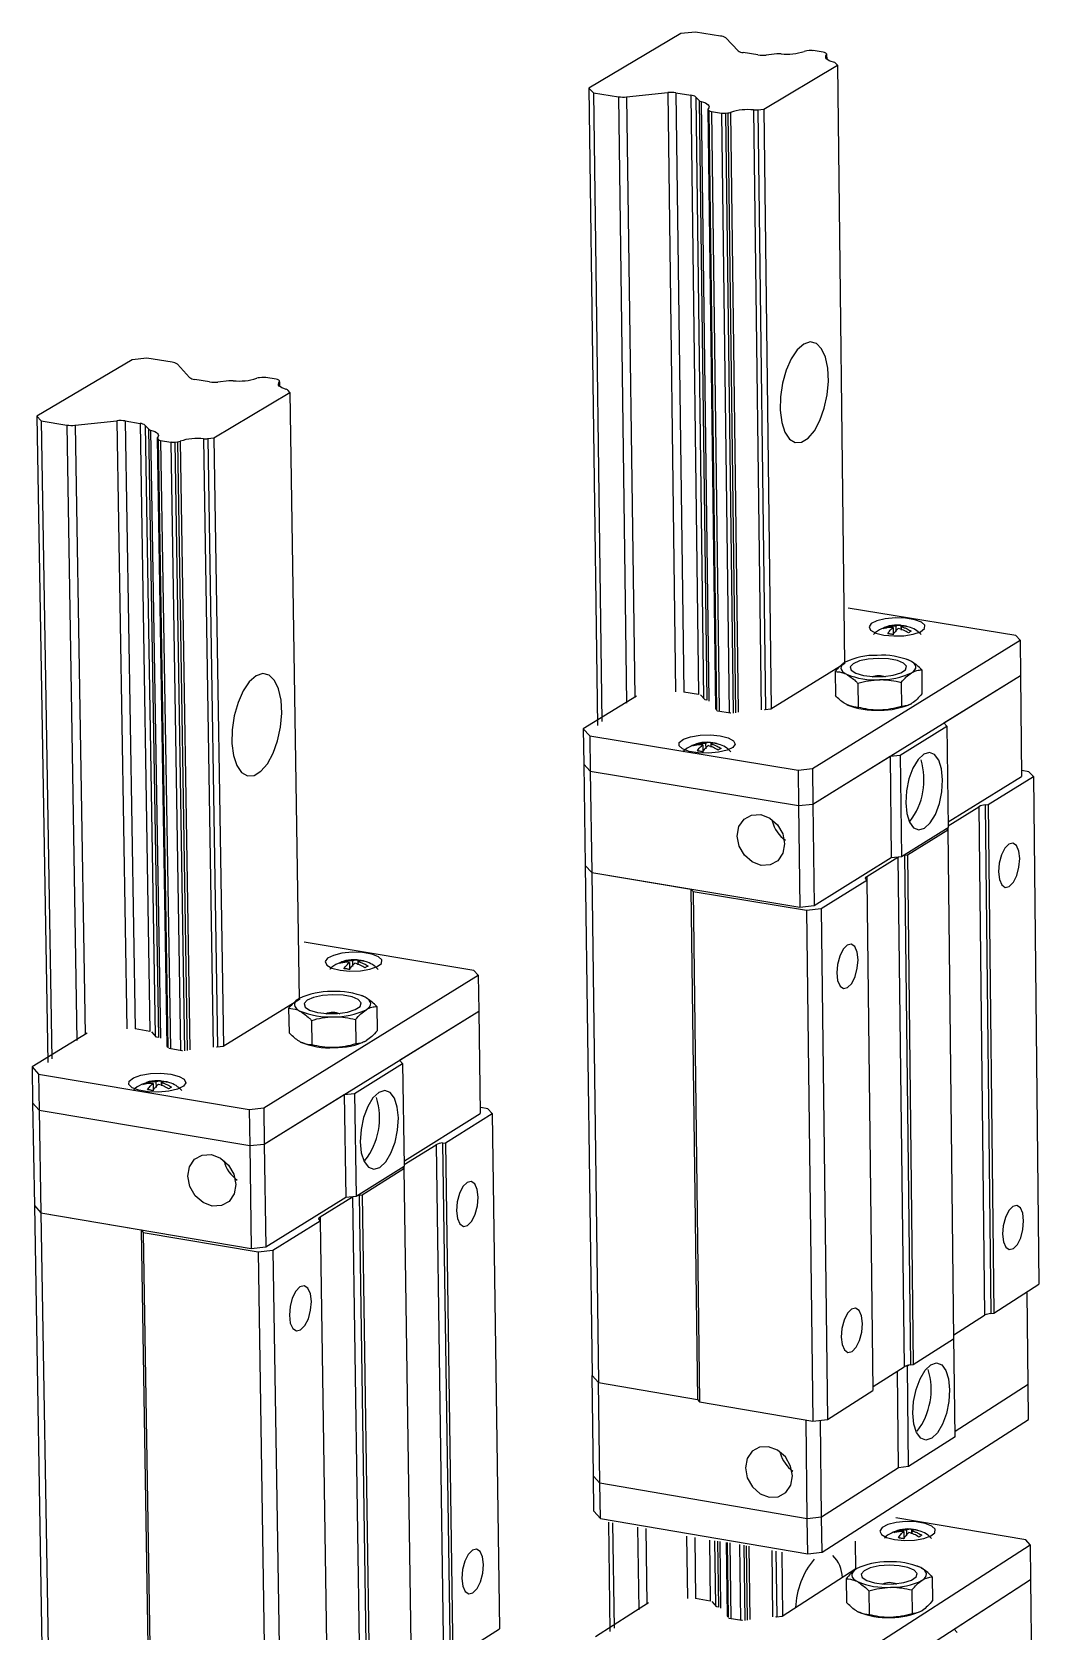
# Model space of a CAD drawing. Header units: millimetres. Extents: x 0 to 279, y 0 to 216.
# Drawn here: x 118.44 to 134.13, y 101.47 to 126.4 of the extents above; entities that cross this region are included whole.
import ezdxf

# ---------------------------------------------------------------- set-up
doc = ezdxf.new("R2010")
doc.units = ezdxf.units.MM

msp = doc.modelspace()

# ---------------------------------------------------------------- linework, layer by layer
at = {"color": 7, "linetype": 'Continuous', "lineweight": 25}
for p, q in [((128.551, 126.374), (127.118, 125.523)), ((128.777, 126.398), (128.551, 126.374)), ((129.168, 126.336), (128.777, 126.398)), ((129.44, 126.107), (129.249, 126.306)), ((129.75, 126.041), (129.52, 126.077)), ((130.044, 126.056), (129.877, 126.038)), ((130.547, 126.109), (130.511, 126.105)), ((130.767, 126.083), (130.611, 126.108)), ((130.818, 126.056), (130.807, 126.068)), ((130.824, 125.97), (130.823, 126.047)), ((130.986, 125.883), (130.959, 125.911)), ((129.839, 125.196), (130.986, 125.883)), ((130.986, 125.883), (131.098, 116.555)), ((127.118, 125.523), (127.186, 125.452)), ((127.118, 125.523), (127.253, 115.594)), ((127.186, 125.452), (127.578, 125.39)), ((127.186, 125.452), (127.318, 115.653)), ((127.705, 125.387), (128.344, 125.454)), ((128.472, 125.452), (128.702, 125.415)), ((128.783, 125.385), (128.833, 125.332)), ((128.833, 125.332), (128.953, 115.986)), ((128.865, 125.314), (128.985, 115.972)), ((128.969, 125.194), (129.089, 115.849)), ((128.973, 125.186), (128.984, 125.175)), ((129.024, 125.159), (129.18, 125.134)), ((129.682, 125.184), (129.799, 115.838)), ((129.748, 125.187), (129.839, 125.196)), ((129.748, 125.187), (129.866, 115.838)), ((129.839, 125.196), (129.955, 115.85)), ((129.244, 125.133), (129.281, 125.137)), ((129.281, 125.137), (129.4, 115.79)), ((120.002, 121.291), (118.522, 120.411)), ((120.232, 121.316), (120.002, 121.291)), ((120.628, 121.251), (120.232, 121.316)), ((120.897, 121.015), (120.709, 121.22)), ((121.211, 120.946), (120.979, 120.984)), ((121.51, 120.961), (121.34, 120.943)), ((122.023, 121.016), (121.986, 121.012)), ((122.245, 120.989), (122.088, 121.015)), ((122.297, 120.962), (122.286, 120.974)), ((122.303, 120.873), (122.301, 120.953)), ((121.277, 120.073), (122.462, 120.782)), ((122.462, 120.782), (122.436, 120.811)), ((122.462, 120.782), (122.607, 111.32)), ((118.522, 120.411), (118.588, 120.338)), ((118.522, 120.411), (118.691, 110.339)), ((118.588, 120.338), (118.985, 120.273)), ((118.588, 120.338), (118.755, 110.397)), ((119.115, 120.27), (119.766, 120.34)), ((119.895, 120.338), (120.128, 120.3)), ((120.209, 120.268), (120.259, 120.214)), ((120.259, 120.214), (120.412, 110.732)), ((120.291, 120.195), (120.444, 110.718)), ((120.393, 120.071), (120.546, 110.59)), ((120.397, 120.063), (120.408, 120.051)), ((120.448, 120.035), (120.606, 120.009)), ((120.671, 120.008), (120.709, 120.012)), ((120.709, 120.012), (120.86, 110.53)), ((121.117, 120.061), (121.267, 110.579)), ((121.185, 120.063), (121.277, 120.073)), ((121.185, 120.063), (121.335, 110.579)), ((121.277, 120.073), (121.426, 110.592)), ((133.763, 116.995), (131.153, 117.421)), ((131.741, 117.126), (131.741, 117.106)), ((131.853, 117.117), (131.855, 117.005)), ((131.897, 117.144), (131.898, 117.056)), ((131.967, 117.153), (131.92, 117.157)), ((131.979, 117.131), (131.98, 117.086)), ((131.983, 117.079), (131.982, 117.152)), ((133.831, 116.923), (133.763, 116.995)), ((130.597, 114.922), (133.831, 116.923)), ((133.831, 116.923), (133.837, 116.372)), ((131.103, 116.558), (129.95, 115.847)), ((130.951, 116.432), (130.955, 116.057)), ((131.099, 116.563), (131.103, 116.558)), ((132.077, 116.621), (132.073, 116.623)), ((132.121, 116.601), (132.08, 116.619)), ((132.3, 116.461), (132.304, 116.086)), ((130.604, 114.368), (133.837, 116.372)), ((131.306, 116.25), (131.311, 115.874)), ((131.981, 116.264), (131.986, 115.888)), ((132.643, 115.632), (133.837, 116.372)), ((133.837, 116.372), (133.854, 114.799)), ((127.859, 116.05), (127.03, 115.541)), ((128.822, 116.076), (128.593, 116.113)), ((128.926, 115.991), (128.853, 116.069)), ((128.953, 115.986), (128.926, 115.991)), ((129.122, 115.816), (129.12, 115.819)), ((129.321, 115.784), (129.122, 115.816)), ((129.328, 115.784), (129.321, 115.784)), ((129.86, 115.837), (129.852, 115.838)), ((129.95, 115.847), (129.86, 115.837)), ((131.178, 115.897), (131.183, 115.895)), ((127.03, 115.541), (127.131, 115.431)), ((127.03, 115.541), (127.037, 114.988)), ((131.966, 115.131), (132.691, 115.581)), ((132.691, 115.581), (132.643, 115.632)), ((132.691, 115.581), (132.709, 114.004)), ((127.131, 115.431), (130.374, 114.897)), ((127.131, 115.431), (127.138, 114.878)), ((128.778, 115.3), (128.778, 115.28)), ((128.89, 115.291), (128.892, 115.178)), ((128.935, 115.319), (128.936, 115.23)), ((129.005, 115.328), (128.959, 115.332)), ((129.017, 115.305), (129.018, 115.259)), ((129.021, 115.253), (129.02, 115.327)), ((127.037, 114.988), (127.138, 114.878)), ((127.037, 114.988), (127.059, 113.409)), ((130.604, 114.368), (131.808, 115.114)), ((131.808, 115.114), (131.966, 115.131)), ((131.808, 115.114), (131.826, 113.536)), ((131.966, 115.131), (131.985, 113.553)), ((127.138, 114.878), (130.381, 114.343)), ((127.138, 114.878), (127.16, 113.299)), ((130.374, 114.897), (130.597, 114.922)), ((130.374, 114.897), (130.381, 114.343)), ((130.597, 114.922), (130.604, 114.368)), ((132.714, 114.089), (133.854, 114.799)), ((133.334, 114.359), (134.039, 114.799)), ((133.97, 114.872), (133.859, 114.89)), ((134.039, 114.799), (133.97, 114.872)), ((134.039, 114.799), (134.126, 106.884)), ((130.381, 114.343), (130.604, 114.368)), ((130.381, 114.343), (130.401, 112.761)), ((130.604, 114.368), (130.624, 112.786)), ((132.71, 114.028), (133.189, 114.327)), ((133.189, 114.327), (133.278, 106.401)), ((133.289, 114.354), (133.334, 114.359)), ((133.289, 114.354), (133.378, 106.43)), ((133.334, 114.359), (133.423, 106.435)), ((131.985, 113.553), (132.709, 114.004)), ((132.076, 113.575), (132.706, 113.968)), ((132.706, 113.968), (132.692, 113.982)), ((132.706, 113.968), (132.797, 106.034)), ((130.624, 112.786), (131.826, 113.536)), ((131.443, 113.239), (131.93, 113.542)), ((131.826, 113.536), (131.985, 113.553)), ((131.93, 113.542), (132.024, 105.6)), ((132.031, 113.57), (132.076, 113.575)), ((132.031, 113.57), (132.124, 105.628)), ((132.076, 113.575), (132.169, 105.633)), ((127.059, 113.409), (127.16, 113.299)), ((127.059, 113.409), (127.167, 105.465)), ((127.16, 113.299), (128.704, 113.043)), ((127.16, 113.299), (127.268, 105.352)), ((127.16, 113.299), (130.401, 112.761)), ((131.445, 113.181), (131.431, 113.196)), ((128.704, 113.043), (128.738, 113.006)), ((128.704, 113.043), (128.807, 105.09)), ((128.738, 113.006), (130.506, 112.713)), ((128.738, 113.006), (128.841, 105.052)), ((130.733, 112.738), (131.445, 113.181)), ((131.445, 113.181), (131.54, 105.231)), ((130.401, 112.761), (130.624, 112.786)), ((130.506, 112.713), (130.733, 112.738)), ((130.506, 112.713), (130.604, 104.752)), ((130.733, 112.738), (130.83, 104.778)), ((125.327, 111.774), (122.681, 112.215)), ((122.053, 109.632), (125.394, 111.7)), ((123.277, 111.911), (123.277, 111.89)), ((123.39, 111.901), (123.391, 111.787)), ((123.435, 111.929), (123.436, 111.839)), ((123.507, 111.939), (123.46, 111.943)), ((123.518, 111.915), (123.519, 111.869)), ((123.524, 111.863), (123.523, 111.938)), ((125.394, 111.7), (125.327, 111.774)), ((125.394, 111.7), (125.402, 111.141)), ((122.612, 111.323), (121.421, 110.589)), ((122.608, 111.328), (122.612, 111.323)), ((123.588, 111.379), (123.583, 111.382)), ((123.633, 111.359), (123.592, 111.378)), ((123.812, 111.214), (123.818, 110.834)), ((122.062, 109.07), (125.402, 111.141)), ((122.441, 111.185), (122.447, 110.805)), ((122.797, 110.996), (122.803, 110.616)), ((123.483, 111.011), (123.489, 110.63)), ((124.168, 110.376), (125.402, 111.141)), ((125.402, 111.141), (125.425, 109.546)), ((119.302, 110.799), (118.445, 110.273)), ((120.281, 110.825), (120.049, 110.864)), ((120.384, 110.737), (120.313, 110.818)), ((120.411, 110.732), (120.384, 110.737)), ((120.579, 110.557), (120.577, 110.559)), ((120.78, 110.523), (120.579, 110.557)), ((120.787, 110.524), (120.78, 110.523)), ((121.329, 110.579), (121.32, 110.58)), ((121.421, 110.589), (121.329, 110.579)), ((122.671, 110.64), (122.677, 110.637)), ((118.445, 110.273), (118.545, 110.159)), ((118.445, 110.273), (118.454, 109.712)), ((123.467, 109.859), (124.216, 110.324)), ((124.216, 110.324), (124.168, 110.376)), ((124.216, 110.324), (124.239, 108.725)), ((118.545, 110.159), (121.826, 109.607)), ((118.545, 110.159), (118.554, 109.598)), ((120.216, 110.025), (120.216, 110.004)), ((120.329, 110.014), (120.331, 109.9)), ((120.375, 110.043), (120.376, 109.953)), ((120.448, 110.053), (120.4, 110.057)), ((120.458, 110.029), (120.459, 109.982)), ((120.465, 109.977), (120.463, 110.052)), ((118.454, 109.712), (118.554, 109.598)), ((118.454, 109.712), (118.481, 108.11)), ((122.062, 109.07), (123.305, 109.841)), ((123.305, 109.841), (123.467, 109.859)), ((123.305, 109.841), (123.33, 108.24)), ((123.467, 109.859), (123.491, 108.258)), ((118.554, 109.598), (121.835, 109.045)), ((118.554, 109.598), (118.581, 107.996)), ((121.826, 109.607), (122.053, 109.632)), ((121.826, 109.607), (121.835, 109.045)), ((122.053, 109.632), (122.062, 109.07)), ((124.246, 108.811), (125.425, 109.546)), ((124.884, 109.091), (125.612, 109.545)), ((125.544, 109.621), (125.432, 109.64)), ((125.612, 109.545), (125.544, 109.621)), ((125.612, 109.545), (125.726, 101.517)), ((121.835, 109.045), (122.062, 109.07)), ((121.835, 109.045), (121.86, 107.44)), ((122.062, 109.07), (122.087, 107.466)), ((124.241, 108.749), (124.736, 109.058)), ((124.736, 109.058), (124.852, 101.019)), ((124.838, 109.086), (124.884, 109.091)), ((124.838, 109.086), (124.954, 101.048)), ((124.884, 109.091), (125, 101.053)), ((123.491, 108.258), (124.239, 108.725)), ((123.584, 108.281), (124.235, 108.687)), ((124.235, 108.687), (124.221, 108.702)), ((124.235, 108.687), (124.353, 100.64)), ((122.087, 107.466), (123.33, 108.24)), ((122.932, 107.934), (123.435, 108.247)), ((123.33, 108.24), (123.491, 108.258)), ((123.435, 108.247), (123.556, 100.191)), ((123.538, 108.276), (123.584, 108.281)), ((123.538, 108.276), (123.659, 100.22)), ((123.584, 108.281), (123.705, 100.226)), ((118.481, 108.11), (118.581, 107.996)), ((118.481, 108.11), (118.617, 100.052)), ((118.581, 107.996), (120.143, 107.731)), ((118.581, 107.996), (118.717, 99.936)), ((118.581, 107.996), (121.86, 107.44)), ((120.143, 107.731), (120.177, 107.693)), ((120.143, 107.731), (120.274, 99.665)), ((122.196, 107.416), (122.932, 107.874)), ((122.932, 107.874), (122.919, 107.89)), ((122.932, 107.874), (123.055, 99.81)), ((120.177, 107.693), (121.965, 107.39)), ((120.177, 107.693), (120.308, 99.626)), ((121.86, 107.44), (122.087, 107.466)), ((121.965, 107.39), (122.196, 107.416)), ((121.965, 107.39), (122.091, 99.315)), ((122.196, 107.416), (122.321, 99.342)), ((133.423, 106.435), (134.126, 106.884)), ((133.959, 105.322), (133.943, 106.753)), ((132.8, 106.096), (133.278, 106.401)), ((133.378, 106.43), (133.423, 106.435)), ((132.169, 105.633), (132.797, 106.034)), ((132.799, 106.073), (132.8, 106.072)), ((132.8, 106.072), (132.799, 106.071)), ((132.818, 104.507), (132.8, 106.072)), ((127.167, 105.465), (127.268, 105.352)), ((127.188, 103.897), (127.167, 105.465)), ((131.543, 105.293), (132.024, 105.6)), ((131.939, 104.026), (131.921, 105.527)), ((132.078, 105.611), (132.034, 105.606)), ((132.1, 105.625), (132.078, 105.611)), ((132.096, 104.044), (132.078, 105.611)), ((132.124, 105.628), (132.169, 105.633)), ((127.268, 105.352), (128.807, 105.09)), ((127.289, 103.784), (127.268, 105.352)), ((130.83, 104.778), (131.54, 105.231)), ((133.959, 105.322), (132.823, 104.593)), ((133.965, 104.776), (133.959, 105.322)), ((128.807, 105.09), (128.841, 105.052)), ((128.841, 105.052), (130.604, 104.752)), ((130.518, 103.232), (130.499, 104.769)), ((130.604, 104.752), (130.83, 104.778)), ((130.74, 103.257), (130.722, 104.761)), ((130.747, 102.708), (133.965, 104.776)), ((132.818, 104.507), (132.096, 104.044)), ((131.939, 104.026), (130.74, 103.257)), ((132.096, 104.044), (131.939, 104.026)), ((127.289, 103.784), (127.188, 103.897)), ((127.196, 103.349), (127.188, 103.897)), ((130.518, 103.232), (127.289, 103.784)), ((127.296, 103.236), (127.289, 103.784)), ((127.196, 103.349), (127.296, 103.236)), ((127.296, 103.236), (130.525, 102.683)), ((130.74, 103.257), (130.518, 103.232)), ((130.525, 102.683), (130.518, 103.232)), ((130.747, 102.708), (130.74, 103.257)), ((133.919, 102.902), (131.897, 103.247)), ((127.42, 103.176), (127.443, 101.473)), ((127.486, 103.168), (127.509, 101.528)), ((131.907, 103.041), (131.907, 103.021)), ((132.019, 103.03), (132.02, 102.918)), ((132.063, 103.058), (132.064, 102.97)), ((132.133, 103.069), (132.086, 103.073)), ((132.144, 103.044), (132.145, 102.999)), ((132.148, 102.995), (132.147, 103.068)), ((129.122, 102.88), (129.135, 101.855)), ((129.154, 102.876), (129.167, 101.84)), ((129.255, 102.863), (129.27, 101.712)), ((129.565, 102.811), (129.579, 101.651)), ((129.964, 102.737), (129.977, 101.701)), ((130.03, 102.725), (130.043, 101.701)), ((130.771, 100.748), (133.986, 102.827)), ((131.263, 102.884), (131.268, 102.446)), ((133.986, 102.827), (133.919, 102.902)), ((133.986, 102.827), (133.992, 102.282)), ((130.119, 102.708), (130.132, 101.714)), ((130.525, 102.683), (130.747, 102.708)), ((132.24, 102.491), (132.235, 102.493)), ((132.286, 102.47), (132.245, 102.489)), ((131.274, 102.449), (130.127, 101.71)), ((130.778, 100.2), (133.992, 102.282)), ((131.122, 102.297), (131.127, 101.926)), ((131.269, 102.454), (131.274, 102.449)), ((132.464, 102.326), (132.468, 101.955)), ((132.805, 101.513), (133.992, 102.282)), ((133.992, 102.282), (134.01, 100.726)), ((129.005, 101.948), (128.777, 101.987)), ((131.476, 102.107), (131.48, 101.736)), ((132.147, 102.121), (132.152, 101.75)), ((128.047, 101.922), (127.222, 101.393)), ((129.108, 101.86), (129.036, 101.941)), ((129.134, 101.855), (129.108, 101.86)), ((131.351, 101.761), (131.356, 101.759)), ((125, 101.053), (125.726, 101.517)), ((129.303, 101.679), (129.301, 101.681)), ((129.501, 101.645), (129.303, 101.679)), ((129.508, 101.645), (129.501, 101.645)), ((130.037, 101.7), (130.029, 101.701)), ((130.127, 101.71), (130.037, 101.7)), ((132.853, 101.46), (132.805, 101.513))]:
    msp.add_line(p, q, dxfattribs=at)
at = {"color": 8, "linetype": 'Continuous', "lineweight": 25}
for p, q in [((130.819, 126.04), (130.82, 125.975)), ((128.344, 125.454), (128.466, 116.116)), ((128.472, 125.452), (128.593, 116.113)), ((128.702, 125.415), (128.822, 116.076)), ((127.578, 125.39), (127.704, 115.939)), ((127.705, 125.387), (127.83, 116.029)), ((128.783, 125.385), (128.903, 116.015)), ((128.973, 125.186), (129.092, 115.84)), ((128.984, 125.175), (129.103, 115.828)), ((129.024, 125.159), (129.144, 115.813)), ((129.18, 125.134), (129.299, 115.787)), ((129.244, 125.133), (129.363, 115.786)), ((129.324, 125.146), (129.443, 115.799)), ((122.297, 120.945), (122.298, 120.878)), ((118.985, 120.273), (119.144, 110.686)), ((119.115, 120.27), (119.272, 110.778)), ((119.766, 120.34), (119.92, 110.867)), ((119.895, 120.338), (120.049, 110.864)), ((120.128, 120.3), (120.281, 110.825)), ((120.209, 120.268), (120.363, 110.762)), ((120.397, 120.063), (120.549, 110.582)), ((120.408, 120.051), (120.56, 110.569)), ((120.448, 120.035), (120.601, 110.553)), ((120.606, 120.009), (120.758, 110.527)), ((120.671, 120.008), (120.822, 110.525)), ((120.753, 120.022), (120.904, 110.539)), ((132.704, 113.998), (132.705, 113.968)), ((131.443, 113.239), (131.444, 113.182)), ((124.235, 108.719), (124.236, 108.687)), ((122.932, 107.934), (122.933, 107.875)), ((127.875, 103.101), (127.892, 101.811)), ((128.002, 103.079), (128.018, 101.901)), ((128.638, 102.961), (128.651, 101.99)), ((128.765, 102.938), (128.777, 101.987)), ((128.993, 102.899), (129.005, 101.948)), ((129.073, 102.887), (129.086, 101.886)), ((129.259, 102.863), (129.274, 101.704)), ((129.27, 102.862), (129.285, 101.691)), ((129.31, 102.855), (129.325, 101.675)), ((129.464, 102.829), (129.479, 101.648)), ((129.528, 102.818), (129.543, 101.647)), ((129.608, 102.803), (129.622, 101.661))]:
    msp.add_line(p, q, dxfattribs=at)
at = {"color": 7, "linetype": 'Continuous', "lineweight": 25, "flags": 128}
for points in [[(130.926, 125.929), (130.891, 125.939), (130.86, 125.951), (130.836, 125.964), (130.819, 125.979), (130.808, 125.994), (130.804, 126.009), (130.808, 126.025), (130.819, 126.04)], [(128.865, 125.314), (128.901, 125.304), (128.932, 125.292), (128.956, 125.278), (128.974, 125.264), (128.985, 125.249), (128.988, 125.233), (128.984, 125.217), (128.973, 125.202)], [(130.462, 121.534), (130.361, 121.445), (130.268, 121.306), (130.19, 121.129), (130.133, 120.925), (130.101, 120.711), (130.097, 120.503), (130.12, 120.315), (130.169, 120.161), (130.241, 120.054), (130.33, 120.001), (130.429, 120.006), (130.532, 120.068), (130.629, 120.184), (130.715, 120.343), (130.783, 120.535), (130.828, 120.745), (130.847, 120.958), (130.837, 121.158), (130.801, 121.33), (130.74, 121.462), (130.659, 121.543), (130.564, 121.568), (130.462, 121.534)], [(122.403, 120.83), (122.367, 120.841), (122.337, 120.853), (122.313, 120.867), (122.295, 120.882), (122.285, 120.897), (122.282, 120.913), (122.286, 120.929), (122.297, 120.945)], [(120.291, 120.195), (120.328, 120.184), (120.358, 120.172), (120.383, 120.158), (120.4, 120.143), (120.411, 120.127), (120.414, 120.111), (120.409, 120.095), (120.397, 120.079)], [(131.71, 117.001), (131.863, 116.987), (132.023, 116.991), (132.169, 117.015), (132.281, 117.053), (132.343, 117.102), (132.348, 117.154), (132.294, 117.203), (132.19, 117.241), (132.048, 117.264), (131.889, 117.269), (131.733, 117.255), (131.602, 117.223), (131.514, 117.179), (131.48, 117.127), (131.504, 117.076), (131.585, 117.032), (131.71, 117.001)], [(131.11, 116.58), (131.078, 116.557), (131.056, 116.533), (131.043, 116.508), (131.041, 116.484), (131.048, 116.459), (131.065, 116.435), (131.092, 116.412), (131.128, 116.39)], [(131.856, 116.377), (131.975, 116.414), (132.047, 116.461), (132.061, 116.514), (132.017, 116.564), (131.92, 116.604), (131.783, 116.63), (131.624, 116.638), (131.466, 116.627), (131.329, 116.598), (131.232, 116.555), (131.188, 116.504), (131.203, 116.452), (131.275, 116.406), (131.394, 116.372), (131.545, 116.355), (131.706, 116.357), (131.856, 116.377)], [(132.14, 116.411), (132.172, 116.434), (132.194, 116.458), (132.206, 116.483), (132.209, 116.508), (132.201, 116.533), (132.184, 116.557), (132.157, 116.58), (132.121, 116.601)], [(121.933, 116.365), (121.829, 116.273), (121.733, 116.131), (121.653, 115.95), (121.595, 115.743), (121.562, 115.526), (121.558, 115.314), (121.583, 115.123), (121.635, 114.968), (121.709, 114.861), (121.801, 114.808), (121.904, 114.814), (122.01, 114.878), (122.111, 114.996), (122.199, 115.159), (122.269, 115.354), (122.315, 115.568), (122.333, 115.785), (122.323, 115.987), (122.284, 116.162), (122.221, 116.294), (122.137, 116.376), (122.039, 116.4), (121.933, 116.365)], [(129.162, 115.43), (129.288, 115.399), (129.368, 115.354), (129.393, 115.302), (129.358, 115.25), (129.269, 115.205), (129.137, 115.174), (128.98, 115.159), (128.82, 115.164), (128.678, 115.187), (128.573, 115.226), (128.52, 115.275), (128.525, 115.328), (128.588, 115.377), (128.701, 115.416), (128.848, 115.44), (129.009, 115.445), (129.162, 115.43)], [(132.331, 115.143), (132.243, 115.06), (132.163, 114.928), (132.101, 114.761), (132.062, 114.575), (132.05, 114.388), (132.066, 114.219), (132.109, 114.084), (132.174, 113.996), (132.255, 113.964), (132.345, 113.992), (132.433, 114.075), (132.512, 114.207), (132.574, 114.374), (132.613, 114.559), (132.625, 114.746), (132.609, 114.915), (132.566, 115.05), (132.501, 115.138), (132.42, 115.17), (132.331, 115.143)], [(129.792, 114.204), (129.933, 114.15), (130.054, 114.045), (130.135, 113.903), (130.165, 113.747), (130.139, 113.601), (130.061, 113.485), (129.942, 113.42), (129.802, 113.413), (129.66, 113.466), (129.54, 113.572), (129.458, 113.713), (129.428, 113.869), (129.454, 114.016), (129.533, 114.131), (129.651, 114.197), (129.792, 114.204)], [(132.692, 113.982), (132.688, 113.988), (132.686, 113.99)], [(133.657, 113.745), (133.594, 113.68), (133.541, 113.575), (133.507, 113.446), (133.496, 113.312), (133.51, 113.193), (133.547, 113.109), (133.601, 113.07), (133.664, 113.085), (133.727, 113.149), (133.779, 113.254), (133.814, 113.384), (133.825, 113.518), (133.811, 113.636), (133.774, 113.721), (133.72, 113.759), (133.657, 113.745)], [(131.93, 113.542), (131.939, 113.547), (131.941, 113.548)], [(132.007, 113.567), (132.015, 113.568), (132.031, 113.57)], [(131.431, 113.196), (131.427, 113.201), (131.424, 113.207), (131.423, 113.212), (131.424, 113.218), (131.427, 113.223), (131.431, 113.229), (131.436, 113.234), (131.443, 113.239)], [(123.241, 111.78), (123.396, 111.766), (123.559, 111.771), (123.708, 111.795), (123.822, 111.835), (123.887, 111.885), (123.893, 111.939), (123.84, 111.989), (123.735, 112.029), (123.592, 112.053), (123.43, 112.058), (123.271, 112.043), (123.138, 112.01), (123.046, 111.964), (123.01, 111.912), (123.034, 111.859), (123.114, 111.813), (123.241, 111.78)], [(131.138, 112.171), (131.075, 112.106), (131.022, 112), (130.987, 111.87), (130.976, 111.736), (130.99, 111.617), (131.028, 111.532), (131.083, 111.493), (131.146, 111.508), (131.21, 111.573), (131.263, 111.679), (131.297, 111.809), (131.308, 111.943), (131.294, 112.062), (131.257, 112.147), (131.202, 112.185), (131.138, 112.171)], [(122.605, 111.337), (122.572, 111.313), (122.549, 111.289), (122.535, 111.263), (122.532, 111.237), (122.539, 111.212), (122.556, 111.187), (122.582, 111.163), (122.618, 111.141)], [(123.358, 111.127), (123.479, 111.165), (123.554, 111.214), (123.57, 111.268), (123.526, 111.32), (123.429, 111.362), (123.29, 111.389), (123.129, 111.397), (122.968, 111.385), (122.828, 111.355), (122.729, 111.311), (122.683, 111.259), (122.696, 111.205), (122.768, 111.157), (122.888, 111.122), (123.041, 111.104), (123.204, 111.106), (123.358, 111.127)], [(123.647, 111.163), (123.68, 111.186), (123.703, 111.211), (123.717, 111.237), (123.72, 111.262), (123.713, 111.288), (123.696, 111.313), (123.669, 111.336), (123.633, 111.359)], [(120.609, 110.158), (120.736, 110.125), (120.816, 110.079), (120.84, 110.026), (120.803, 109.972), (120.711, 109.926), (120.576, 109.893), (120.416, 109.878), (120.253, 109.883), (120.11, 109.907), (120.004, 109.947), (119.951, 109.998), (119.958, 110.052), (120.024, 110.103), (120.139, 110.144), (120.289, 110.168), (120.453, 110.173), (120.609, 110.158)], [(123.845, 109.875), (123.753, 109.79), (123.672, 109.655), (123.608, 109.485), (123.568, 109.296), (123.556, 109.107), (123.573, 108.935), (123.618, 108.798), (123.686, 108.71), (123.77, 108.679), (123.862, 108.707), (123.953, 108.793), (124.035, 108.928), (124.099, 109.098), (124.138, 109.286), (124.15, 109.476), (124.133, 109.647), (124.088, 109.784), (124.021, 109.872), (123.937, 109.904), (123.845, 109.875)], [(121.239, 108.905), (121.382, 108.851), (121.505, 108.743), (121.588, 108.6), (121.618, 108.441), (121.592, 108.292), (121.514, 108.176), (121.394, 108.11), (121.252, 108.103), (121.109, 108.158), (120.986, 108.265), (120.903, 108.409), (120.873, 108.567), (120.899, 108.716), (120.977, 108.832), (121.097, 108.899), (121.239, 108.905)], [(124.221, 108.702), (124.217, 108.707), (124.216, 108.71)], [(125.22, 108.472), (125.155, 108.406), (125.101, 108.298), (125.066, 108.167), (125.055, 108.03), (125.069, 107.91), (125.108, 107.825), (125.164, 107.787), (125.229, 107.802), (125.294, 107.868), (125.348, 107.975), (125.383, 108.107), (125.394, 108.243), (125.379, 108.363), (125.341, 108.449), (125.285, 108.487), (125.22, 108.472)], [(123.435, 108.247), (123.444, 108.252), (123.446, 108.253)], [(123.514, 108.273), (123.522, 108.274), (123.538, 108.276)], [(133.719, 108.097), (133.657, 108.032), (133.604, 107.927), (133.57, 107.798), (133.559, 107.664), (133.573, 107.546), (133.61, 107.462), (133.664, 107.425), (133.727, 107.44), (133.789, 107.505), (133.842, 107.61), (133.876, 107.739), (133.887, 107.873), (133.873, 107.991), (133.836, 108.075), (133.782, 108.112), (133.719, 108.097)], [(122.919, 107.89), (122.915, 107.895), (122.912, 107.901), (122.911, 107.906), (122.912, 107.912), (122.915, 107.917), (122.919, 107.923), (122.925, 107.928), (122.932, 107.934)], [(122.618, 106.846), (122.553, 106.779), (122.498, 106.671), (122.463, 106.539), (122.452, 106.402), (122.467, 106.281), (122.506, 106.196), (122.562, 106.158), (122.628, 106.173), (122.694, 106.24), (122.748, 106.348), (122.784, 106.48), (122.795, 106.617), (122.78, 106.737), (122.741, 106.823), (122.684, 106.861), (122.618, 106.846)], [(131.207, 106.499), (131.144, 106.434), (131.091, 106.328), (131.056, 106.198), (131.045, 106.063), (131.059, 105.945), (131.096, 105.861), (131.151, 105.824), (131.215, 105.839), (131.278, 105.904), (131.331, 106.01), (131.365, 106.14), (131.376, 106.274), (131.362, 106.393), (131.325, 106.477), (131.27, 106.514), (131.207, 106.499)], [(132.455, 104.487), (132.366, 104.458), (132.285, 104.488), (132.22, 104.574), (132.178, 104.707), (132.162, 104.875), (132.174, 105.06), (132.212, 105.246), (132.274, 105.413), (132.353, 105.545), (132.442, 105.63), (132.53, 105.659), (132.611, 105.628), (132.676, 105.542), (132.718, 105.409), (132.734, 105.242), (132.722, 105.056), (132.684, 104.871), (132.622, 104.704), (132.543, 104.571), (132.455, 104.487)], [(129.925, 103.568), (130.065, 103.574), (130.183, 103.639), (130.261, 103.752), (130.288, 103.898), (130.258, 104.053), (130.177, 104.194), (130.056, 104.299), (129.915, 104.353), (129.775, 104.347), (129.657, 104.282), (129.579, 104.169), (129.553, 104.023), (129.583, 103.868), (129.664, 103.727), (129.784, 103.622), (129.925, 103.568)], [(131.877, 102.909), (132.029, 102.894), (132.188, 102.899), (132.333, 102.923), (132.444, 102.963), (132.506, 103.014), (132.511, 103.068), (132.458, 103.118), (132.354, 103.158), (132.213, 103.182), (132.054, 103.187), (131.9, 103.172), (131.77, 103.14), (131.682, 103.094), (131.648, 103.04), (131.672, 102.987), (131.752, 102.941), (131.877, 102.909)], [(125.302, 102.743), (125.237, 102.676), (125.183, 102.569), (125.148, 102.438), (125.137, 102.302), (125.152, 102.182), (125.19, 102.098), (125.246, 102.06), (125.311, 102.076), (125.376, 102.143), (125.43, 102.25), (125.465, 102.382), (125.476, 102.518), (125.461, 102.637), (125.423, 102.722), (125.367, 102.759), (125.302, 102.743)], [(132.022, 102.237), (132.141, 102.275), (132.212, 102.324), (132.227, 102.379), (132.182, 102.431), (132.086, 102.473), (131.949, 102.5), (131.792, 102.508), (131.635, 102.497), (131.499, 102.466), (131.402, 102.422), (131.358, 102.369), (131.373, 102.315), (131.445, 102.267), (131.563, 102.232), (131.713, 102.214), (131.873, 102.215), (132.022, 102.237)], [(131.28, 102.448), (131.249, 102.424), (131.227, 102.399), (131.214, 102.374), (131.211, 102.348), (131.219, 102.322), (131.236, 102.297), (131.263, 102.273), (131.298, 102.251)], [(132.305, 102.272), (132.336, 102.296), (132.359, 102.321), (132.371, 102.347), (132.373, 102.373), (132.366, 102.398), (132.349, 102.423), (132.322, 102.447), (132.286, 102.47)]]:
    msp.add_lwpolyline(points, dxfattribs=at)
at = {"color": 7, "linetype": 'Continuous', "lineweight": 25}
for centre, radius, start, end in [((129.156, 126.182), 0.154, 53.2113, 85.6412), ((129.532, 126.231), 0.155, 233.2038, 265.6328), ((129.824, 126.537), 0.501, 261.5094, 276.0958), ((130.086, 125.808), 0.252, 84.3634, 99.6581), ((130.202, 126.912), 0.858, 263.9033, 288.1661), ((130.524, 125.946), 0.159, 94.9803, 110.0295), ((130.574, 125.859), 0.251, 81.5126, 96.0935), ((130.761, 126.005), 0.0776, 53.281, 85.6153), ((130.812, 126.048), 0.0103, 310.9473, 54.195), ((130.924, 125.886), 0.0434, 35.5765, 86.1112), ((128.398, 124.956), 0.501, 81.4906, 96.1078), ((128.69, 125.261), 0.154, 53.0909, 85.6233), ((127.652, 125.885), 0.501, 261.4874, 276.1101), ((128.868, 125.357), 0.0433, 215.2576, 266.3524), ((128.979, 125.194), 0.0102, 129.3005, 228.2493), ((129.03, 125.236), 0.0773, 233.0826, 265.6146), ((129.592, 124.328), 0.861, 83.9971, 108.1061), ((129.706, 125.435), 0.252, 264.4397, 279.655), ((129.217, 125.382), 0.251, 261.4822, 276.1129), ((129.269, 125.301), 0.164, 274.32, 289.8044), ((120.616, 121.101), 0.151, 52.18, 85.6184), ((120.99, 121.135), 0.151, 232.1721, 265.6096), ((121.286, 121.441), 0.5, 261.3488, 276.1986), ((121.553, 120.713), 0.252, 84.2744, 99.7952), ((121.671, 121.825), 0.866, 263.8563, 288.3641), ((122, 120.85), 0.162, 95.0778, 110.1747), ((122.05, 120.767), 0.25, 81.3521, 96.1962), ((122.24, 120.914), 0.076, 52.2531, 85.5911), ((122.29, 120.953), 0.0108, 309.9776, 51.9395), ((122.4, 120.788), 0.0425, 33.9907, 86.0894), ((119.06, 120.768), 0.5, 261.326, 276.2134), ((119.82, 119.843), 0.5, 81.3293, 96.2111), ((120.116, 120.149), 0.151, 52.0535, 85.5999), ((120.294, 120.238), 0.0425, 213.6576, 266.3373), ((120.404, 120.071), 0.0107, 128.5003, 225.9402), ((120.454, 120.111), 0.0757, 232.0448, 265.5908), ((120.644, 120.257), 0.25, 261.3206, 276.2164), ((120.696, 120.179), 0.168, 274.4117, 289.953), ((121.026, 119.197), 0.869, 83.9509, 108.3041), ((121.142, 120.312), 0.252, 264.3518, 279.7922), ((131.577, 115.599), 1.086, 88.467, 115.4875), ((131.678, 115.505), 1.182, 67.9622, 93.4572), ((131.572, 117.485), 1.181, 247.9302, 273.4665), ((131.629, 116.111), 0.257, 64.8411, 114.8343), ((131.672, 117.391), 1.085, 268.4574, 295.5246), ((131.678, 116.915), 1.084, 268.456, 295.5597), ((131.578, 117.009), 1.18, 247.8981, 273.4697), ((131.26, 114.747), 1.075, 322.7242, 16.8684), ((133.305, 114.102), 0.253, 93.5788, 117.3125), ((130.452, 114.215), 0.494, 193.1802, 236.3194), ((123.084, 110.339), 1.107, 88.5407, 115.6563), ((123.185, 110.28), 1.168, 67.4428, 93.5711), ((123.067, 112.219), 1.167, 247.4093, 273.5809), ((123.131, 110.866), 0.255, 63.9723, 115.7227), ((123.168, 112.159), 1.106, 268.5313, 295.6938), ((123.074, 111.736), 1.166, 247.3767, 273.5842), ((123.175, 111.677), 1.104, 268.53, 295.7291), ((122.78, 109.474), 1.076, 322.1648, 17.3169), ((124.855, 108.828), 0.259, 93.7092, 117.4438), ((121.926, 108.927), 0.506, 193.8103, 235.7753), ((133.394, 106.183), 0.247, 93.6861, 117.9188), ((132.14, 105.381), 0.248, 93.706, 117.9388), ((131.385, 105.24), 1.062, 322.6585, 17.2856), ((130.576, 104.38), 0.495, 194.8302, 235.3545), ((131.629, 101.789), 1.294, 141.0096, 177.4866), ((130.546, 102.295), 0.519, 2.0963, 44.6748), ((131.745, 101.516), 1.042, 88.4281, 116.5296), ((131.844, 101.428), 1.132, 67.0091, 93.5524), ((131.741, 103.292), 1.131, 246.9761, 273.5619), ((131.796, 101.994), 0.242, 62.7045, 116.8826), ((131.84, 103.203), 1.041, 268.4184, 296.5678), ((131.746, 102.821), 1.129, 246.9446, 273.565), ((131.845, 102.733), 1.039, 268.4173, 296.6022)]:
    msp.add_arc(centre, radius, start, end, dxfattribs=at)
for points, knots in [([(131.735, 117.123), (131.715, 117.115), (131.65, 117.089), (131.585, 117.051), (131.553, 117.012), (131.551, 117.01)], [0, 0, 0, 0, 0.299528, 0.963296, 1, 1, 1, 1]), ([(131.697, 117.099), (131.704, 117.104), (131.719, 117.116), (131.733, 117.123), (131.741, 117.126)], [0, 0, 0, 0, 0.497807, 1, 1, 1, 1]), ([(131.853, 117.117), (131.837, 117.118), (131.805, 117.119), (131.763, 117.115), (131.727, 117.108), (131.707, 117.102), (131.697, 117.099)], [0, 0, 0, 0, 0.296243, 0.595532, 0.79729, 1, 1, 1, 1]), ([(131.92, 117.157), (131.863, 117.154), (131.799, 117.15), (131.741, 117.125), (131.735, 117.123)], [0, 0, 0, 0, 0.890462, 1, 1, 1, 1]), ([(131.741, 117.126), (131.766, 117.133), (131.816, 117.146), (131.87, 117.145), (131.897, 117.144)], [0, 0, 0, 0, 0.49277, 1, 1, 1, 1]), ([(131.77, 117.021), (131.783, 117.04), (131.81, 117.079), (131.839, 117.104), (131.853, 117.117)], [0, 0, 0, 0, 0.49277, 1, 1, 1, 1]), ([(131.852, 117.008), (131.845, 117.01), (131.831, 117.013), (131.811, 117.017), (131.79, 117.02), (131.777, 117.021), (131.77, 117.021)], [0, 0, 0, 0, 0.249726, 0.5, 0.749726, 1, 1, 1, 1]), ([(131.935, 117.104), (131.927, 117.097), (131.91, 117.082), (131.887, 117.057), (131.868, 117.032), (131.857, 117.016), (131.852, 117.008)], [0, 0, 0, 0, 0.296243, 0.595532, 0.79729, 1, 1, 1, 1]), ([(131.897, 117.144), (131.906, 117.148), (131.923, 117.154), (131.946, 117.157), (131.965, 117.156), (131.976, 117.154), (131.982, 117.152)], [0, 0, 0, 0, 0.296243, 0.595532, 0.79729, 1, 1, 1, 1]), ([(132.093, 117.034), (132.068, 117.049), (132.017, 117.079), (131.963, 117.096), (131.935, 117.104)], [0, 0, 0, 0, 0.49277, 1, 1, 1, 1]), ([(132.064, 117.139), (132.05, 117.141), (132.023, 117.146), (131.994, 117.136), (131.979, 117.131)], [0, 0, 0, 0, 0.49277, 1, 1, 1, 1]), ([(131.979, 117.131), (131.995, 117.126), (132.028, 117.117), (132.07, 117.099), (132.106, 117.08), (132.127, 117.068), (132.137, 117.061)], [0, 0, 0, 0, 0.296243, 0.595532, 0.79729, 1, 1, 1, 1]), ([(131.982, 117.152), (131.989, 117.152), (132.002, 117.151), (132.023, 117.148), (132.043, 117.144), (132.057, 117.14), (132.064, 117.139)], [0, 0, 0, 0, 0.249726, 0.5, 0.749726, 1, 1, 1, 1]), ([(132.289, 117.008), (132.269, 117.028), (132.222, 117.075), (132.135, 117.119), (132.071, 117.134), (132.043, 117.141)], [0, 0, 0, 0, 0.299921, 0.700162, 1, 1, 1, 1]), ([(132.137, 117.061), (132.129, 117.058), (132.115, 117.051), (132.1, 117.04), (132.093, 117.034)], [0, 0, 0, 0, 0.497807, 1, 1, 1, 1]), ([(131.11, 116.58), (131.106, 116.578), (131.077, 116.56), (131.024, 116.516), (130.975, 116.46), (130.951, 116.432)], [0, 0, 0, 0, 0.070036, 0.530757, 1, 1, 1, 1]), ([(130.951, 116.432), (130.996, 116.429), (131.054, 116.425), (131.114, 116.397), (131.128, 116.39)], [0, 0, 0, 0, 0.772574, 1, 1, 1, 1]), ([(132.3, 116.461), (132.288, 116.473), (132.23, 116.531), (132.169, 116.57), (132.121, 116.601)], [0, 0, 0, 0, 0.205365, 1, 1, 1, 1]), ([(132.14, 116.411), (132.144, 116.414), (132.172, 116.431), (132.226, 116.453), (132.275, 116.458), (132.3, 116.461)], [0, 0, 0, 0, 0.070036, 0.530757, 1, 1, 1, 1]), ([(131.128, 116.39), (131.176, 116.359), (131.236, 116.321), (131.294, 116.262), (131.306, 116.25)], [0, 0, 0, 0, 0.794635, 1, 1, 1, 1]), ([(131.306, 116.25), (131.361, 116.264), (131.471, 116.295), (131.586, 116.302), (131.643, 116.306)], [0, 0, 0, 0, 0.495458, 1, 1, 1, 1]), ([(131.643, 116.306), (131.651, 116.306), (131.712, 116.307), (131.826, 116.298), (131.929, 116.275), (131.981, 116.264)], [0, 0, 0, 0, 0.070036, 0.530757, 1, 1, 1, 1]), ([(131.981, 116.264), (132.007, 116.293), (132.059, 116.354), (132.113, 116.392), (132.14, 116.411)], [0, 0, 0, 0, 0.495458, 1, 1, 1, 1]), ([(131.134, 115.917), (131.12, 115.924), (131.06, 115.957), (131.001, 116.014), (130.955, 116.057)], [0, 0, 0, 0, 0.227426, 1, 1, 1, 1]), ([(132.146, 115.938), (132.142, 115.935), (132.113, 115.918), (132.059, 115.896), (132.01, 115.891), (131.986, 115.888)], [0, 0, 0, 0, 0.070036, 0.530757, 1, 1, 1, 1]), ([(132.304, 116.086), (132.279, 116.056), (132.227, 115.996), (132.173, 115.957), (132.146, 115.938)], [0, 0, 0, 0, 0.495458, 1, 1, 1, 1]), ([(131.311, 115.874), (131.299, 115.875), (131.242, 115.875), (131.181, 115.898), (131.134, 115.917)], [0, 0, 0, 0, 0.205365, 1, 1, 1, 1]), ([(131.649, 115.832), (131.641, 115.832), (131.58, 115.831), (131.466, 115.84), (131.363, 115.863), (131.311, 115.874)], [0, 0, 0, 0, 0.0700364, 0.5307568, 1, 1, 1, 1]), ([(131.986, 115.888), (131.931, 115.874), (131.821, 115.843), (131.707, 115.836), (131.649, 115.832)], [0, 0, 0, 0, 0.495458, 1, 1, 1, 1]), ([(128.772, 115.297), (128.752, 115.289), (128.687, 115.263), (128.621, 115.225), (128.589, 115.186), (128.587, 115.184)], [0, 0, 0, 0, 0.29981, 0.963568, 1, 1, 1, 1]), ([(128.733, 115.273), (128.741, 115.278), (128.756, 115.29), (128.77, 115.297), (128.778, 115.3)], [0, 0, 0, 0, 0.497807, 1, 1, 1, 1]), ([(128.89, 115.291), (128.874, 115.292), (128.842, 115.293), (128.8, 115.289), (128.764, 115.282), (128.743, 115.276), (128.733, 115.273)], [0, 0, 0, 0, 0.296243, 0.595532, 0.79729, 1, 1, 1, 1]), ([(128.959, 115.332), (128.901, 115.328), (128.837, 115.325), (128.778, 115.3), (128.772, 115.297)], [0, 0, 0, 0, 0.890817, 1, 1, 1, 1]), ([(128.778, 115.3), (128.803, 115.307), (128.853, 115.321), (128.907, 115.319), (128.935, 115.319)], [0, 0, 0, 0, 0.49277, 1, 1, 1, 1]), ([(128.806, 115.195), (128.819, 115.214), (128.846, 115.253), (128.876, 115.278), (128.89, 115.291)], [0, 0, 0, 0, 0.49277, 1, 1, 1, 1]), ([(128.888, 115.181), (128.882, 115.183), (128.868, 115.186), (128.847, 115.19), (128.826, 115.193), (128.813, 115.194), (128.806, 115.195)], [0, 0, 0, 0, 0.249726, 0.5, 0.749726, 1, 1, 1, 1]), ([(128.973, 115.278), (128.964, 115.27), (128.947, 115.256), (128.924, 115.23), (128.905, 115.205), (128.894, 115.189), (128.888, 115.181)], [0, 0, 0, 0, 0.296243, 0.595532, 0.79729, 1, 1, 1, 1]), ([(128.935, 115.319), (128.944, 115.322), (128.961, 115.329), (128.984, 115.331), (129.004, 115.331), (129.015, 115.328), (129.02, 115.327)], [0, 0, 0, 0, 0.296243, 0.595532, 0.79729, 1, 1, 1, 1]), ([(129.131, 115.207), (129.106, 115.222), (129.055, 115.253), (129, 115.269), (128.973, 115.278)], [0, 0, 0, 0, 0.49277, 1, 1, 1, 1]), ([(129.103, 115.313), (129.089, 115.316), (129.062, 115.321), (129.032, 115.31), (129.017, 115.305)], [0, 0, 0, 0, 0.49277, 1, 1, 1, 1]), ([(129.017, 115.305), (129.033, 115.3), (129.066, 115.291), (129.108, 115.273), (129.145, 115.254), (129.165, 115.241), (129.175, 115.235)], [0, 0, 0, 0, 0.296243, 0.595532, 0.79729, 1, 1, 1, 1]), ([(129.02, 115.327), (129.027, 115.326), (129.041, 115.325), (129.062, 115.322), (129.082, 115.318), (129.096, 115.315), (129.103, 115.313)], [0, 0, 0, 0, 0.249726, 0.5, 0.749726, 1, 1, 1, 1]), ([(129.329, 115.182), (129.309, 115.202), (129.261, 115.249), (129.179, 115.291), (129.119, 115.306), (129.096, 115.312)], [0, 0, 0, 0, 0.3149961, 0.7363034, 1, 1, 1, 1]), ([(129.175, 115.235), (129.168, 115.231), (129.153, 115.224), (129.138, 115.213), (129.131, 115.207)], [0, 0, 0, 0, 0.497807, 1, 1, 1, 1]), ([(123.271, 111.908), (123.251, 111.899), (123.185, 111.873), (123.119, 111.835), (123.086, 111.795), (123.084, 111.793)], [0, 0, 0, 0, 0.300331, 0.964069, 1, 1, 1, 1]), ([(123.232, 111.883), (123.239, 111.889), (123.254, 111.9), (123.269, 111.907), (123.277, 111.911)], [0, 0, 0, 0, 0.497807, 1, 1, 1, 1]), ([(123.39, 111.901), (123.374, 111.902), (123.341, 111.903), (123.299, 111.899), (123.262, 111.892), (123.242, 111.886), (123.232, 111.883)], [0, 0, 0, 0, 0.296243, 0.595532, 0.79729, 1, 1, 1, 1]), ([(123.46, 111.943), (123.402, 111.939), (123.336, 111.936), (123.277, 111.91), (123.271, 111.908)], [0, 0, 0, 0, 0.891473, 1, 1, 1, 1]), ([(123.277, 111.911), (123.302, 111.918), (123.353, 111.931), (123.407, 111.93), (123.435, 111.929)], [0, 0, 0, 0, 0.49277, 1, 1, 1, 1]), ([(123.303, 111.803), (123.317, 111.822), (123.345, 111.862), (123.375, 111.888), (123.39, 111.901)], [0, 0, 0, 0, 0.49277, 1, 1, 1, 1]), ([(123.387, 111.789), (123.38, 111.791), (123.366, 111.794), (123.345, 111.798), (123.324, 111.801), (123.31, 111.802), (123.303, 111.803)], [0, 0, 0, 0, 0.249726, 0.5, 0.749726, 1, 1, 1, 1]), ([(123.473, 111.887), (123.464, 111.88), (123.446, 111.865), (123.423, 111.839), (123.403, 111.813), (123.392, 111.797), (123.387, 111.789)], [0, 0, 0, 0, 0.296243, 0.595532, 0.79729, 1, 1, 1, 1]), ([(123.435, 111.929), (123.444, 111.932), (123.462, 111.939), (123.485, 111.942), (123.506, 111.942), (123.517, 111.939), (123.523, 111.938)], [0, 0, 0, 0, 0.296243, 0.595532, 0.79729, 1, 1, 1, 1]), ([(123.632, 111.816), (123.607, 111.831), (123.555, 111.862), (123.501, 111.879), (123.473, 111.887)], [0, 0, 0, 0, 0.49277, 1, 1, 1, 1]), ([(123.606, 111.924), (123.592, 111.926), (123.563, 111.931), (123.533, 111.921), (123.518, 111.915)], [0, 0, 0, 0, 0.49277, 1, 1, 1, 1]), ([(123.518, 111.915), (123.534, 111.91), (123.567, 111.901), (123.61, 111.882), (123.647, 111.863), (123.667, 111.85), (123.678, 111.844)], [0, 0, 0, 0, 0.296243, 0.595532, 0.79729, 1, 1, 1, 1]), ([(123.523, 111.938), (123.529, 111.937), (123.543, 111.936), (123.564, 111.933), (123.585, 111.929), (123.599, 111.926), (123.606, 111.924)], [0, 0, 0, 0, 0.249726, 0.5, 0.749726, 1, 1, 1, 1]), ([(123.834, 111.792), (123.814, 111.812), (123.766, 111.859), (123.683, 111.902), (123.622, 111.917), (123.599, 111.923)], [0, 0, 0, 0, 0.3142927, 0.7364035, 1, 1, 1, 1]), ([(123.678, 111.844), (123.67, 111.84), (123.655, 111.833), (123.64, 111.822), (123.632, 111.816)], [0, 0, 0, 0, 0.497807, 1, 1, 1, 1]), ([(122.605, 111.337), (122.601, 111.335), (122.571, 111.316), (122.516, 111.271), (122.466, 111.214), (122.441, 111.185)], [0, 0, 0, 0, 0.070036, 0.530757, 1, 1, 1, 1]), ([(123.812, 111.214), (123.8, 111.227), (123.742, 111.287), (123.681, 111.327), (123.633, 111.359)], [0, 0, 0, 0, 0.205365, 1, 1, 1, 1]), ([(123.647, 111.163), (123.651, 111.165), (123.681, 111.183), (123.737, 111.206), (123.787, 111.212), (123.812, 111.214)], [0, 0, 0, 0, 0.070036, 0.530757, 1, 1, 1, 1]), ([(122.441, 111.185), (122.486, 111.182), (122.544, 111.177), (122.604, 111.148), (122.618, 111.141)], [0, 0, 0, 0, 0.772574, 1, 1, 1, 1]), ([(122.618, 111.141), (122.666, 111.109), (122.727, 111.069), (122.785, 111.009), (122.797, 110.996)], [0, 0, 0, 0, 0.794635, 1, 1, 1, 1]), ([(122.797, 110.996), (122.853, 111.012), (122.965, 111.042), (123.081, 111.05), (123.14, 111.054)], [0, 0, 0, 0, 0.495458, 1, 1, 1, 1]), ([(123.14, 111.054), (123.148, 111.054), (123.209, 111.055), (123.326, 111.046), (123.43, 111.023), (123.483, 111.011)], [0, 0, 0, 0, 0.070036, 0.530757, 1, 1, 1, 1]), ([(123.483, 111.011), (123.51, 111.041), (123.563, 111.103), (123.619, 111.143), (123.647, 111.163)], [0, 0, 0, 0, 0.495458, 1, 1, 1, 1]), ([(122.626, 110.66), (122.612, 110.668), (122.552, 110.703), (122.492, 110.76), (122.447, 110.805)], [0, 0, 0, 0, 0.227426, 1, 1, 1, 1]), ([(123.818, 110.834), (123.792, 110.803), (123.738, 110.742), (123.682, 110.702), (123.654, 110.682)], [0, 0, 0, 0, 0.495458, 1, 1, 1, 1]), ([(122.803, 110.616), (122.791, 110.616), (122.734, 110.617), (122.673, 110.641), (122.626, 110.66)], [0, 0, 0, 0, 0.205365, 1, 1, 1, 1]), ([(123.147, 110.573), (123.139, 110.573), (123.077, 110.572), (122.961, 110.58), (122.856, 110.604), (122.803, 110.616)], [0, 0, 0, 0, 0.0700364, 0.5307568, 1, 1, 1, 1]), ([(123.489, 110.63), (123.434, 110.615), (123.322, 110.584), (123.205, 110.577), (123.147, 110.573)], [0, 0, 0, 0, 0.495458, 1, 1, 1, 1]), ([(123.654, 110.682), (123.651, 110.68), (123.621, 110.662), (123.565, 110.638), (123.515, 110.633), (123.489, 110.63)], [0, 0, 0, 0, 0.070036, 0.530757, 1, 1, 1, 1]), ([(120.21, 110.021), (120.19, 110.013), (120.124, 109.987), (120.057, 109.948), (120.024, 109.908), (120.022, 109.906)], [0, 0, 0, 0, 0.300619, 0.964346, 1, 1, 1, 1]), ([(120.17, 109.996), (120.178, 110.002), (120.193, 110.014), (120.208, 110.021), (120.216, 110.025)], [0, 0, 0, 0, 0.497807, 1, 1, 1, 1]), ([(120.329, 110.014), (120.313, 110.015), (120.28, 110.017), (120.237, 110.012), (120.201, 110.006), (120.18, 109.999), (120.17, 109.996)], [0, 0, 0, 0, 0.296243, 0.595532, 0.79729, 1, 1, 1, 1]), ([(120.4, 110.057), (120.341, 110.054), (120.276, 110.05), (120.217, 110.024), (120.21, 110.021)], [0, 0, 0, 0, 0.891836, 1, 1, 1, 1]), ([(120.216, 110.025), (120.241, 110.032), (120.292, 110.045), (120.347, 110.044), (120.375, 110.043)], [0, 0, 0, 0, 0.49277, 1, 1, 1, 1]), ([(120.242, 109.915), (120.255, 109.935), (120.283, 109.975), (120.313, 110.001), (120.329, 110.014)], [0, 0, 0, 0, 0.49277, 1, 1, 1, 1]), ([(120.412, 110), (120.403, 109.993), (120.385, 109.978), (120.362, 109.952), (120.342, 109.926), (120.331, 109.91), (120.325, 109.901)], [0, 0, 0, 0, 0.296243, 0.595532, 0.79729, 1, 1, 1, 1]), ([(120.375, 110.043), (120.384, 110.046), (120.402, 110.053), (120.426, 110.056), (120.446, 110.056), (120.458, 110.053), (120.463, 110.052)], [0, 0, 0, 0, 0.296243, 0.595532, 0.79729, 1, 1, 1, 1]), ([(120.572, 109.929), (120.547, 109.944), (120.495, 109.975), (120.44, 109.992), (120.412, 110)], [0, 0, 0, 0, 0.49277, 1, 1, 1, 1]), ([(120.547, 110.038), (120.533, 110.04), (120.504, 110.045), (120.474, 110.034), (120.458, 110.029)], [0, 0, 0, 0, 0.49277, 1, 1, 1, 1]), ([(120.458, 110.029), (120.474, 110.024), (120.507, 110.014), (120.55, 109.996), (120.587, 109.977), (120.608, 109.964), (120.618, 109.957)], [0, 0, 0, 0, 0.296243, 0.595532, 0.79729, 1, 1, 1, 1]), ([(120.463, 110.052), (120.47, 110.052), (120.484, 110.05), (120.505, 110.047), (120.526, 110.043), (120.54, 110.04), (120.547, 110.038)], [0, 0, 0, 0, 0.249726, 0.5, 0.749726, 1, 1, 1, 1]), ([(120.776, 109.905), (120.756, 109.926), (120.708, 109.973), (120.624, 110.016), (120.563, 110.031), (120.54, 110.037)], [0, 0, 0, 0, 0.313907, 0.73646, 1, 1, 1, 1]), ([(120.618, 109.957), (120.611, 109.953), (120.595, 109.946), (120.58, 109.935), (120.572, 109.929)], [0, 0, 0, 0, 0.497807, 1, 1, 1, 1]), ([(120.325, 109.901), (120.318, 109.903), (120.304, 109.907), (120.283, 109.911), (120.262, 109.914), (120.249, 109.915), (120.242, 109.915)], [0, 0, 0, 0, 0.249726, 0.5, 0.749726, 1, 1, 1, 1]), ([(131.901, 103.038), (131.881, 103.03), (131.817, 103.005), (131.752, 102.968), (131.72, 102.929), (131.719, 102.927)], [0, 0, 0, 0, 0.298399, 0.965138, 1, 1, 1, 1]), ([(131.863, 103.013), (131.871, 103.019), (131.885, 103.03), (131.9, 103.037), (131.907, 103.041)], [0, 0, 0, 0, 0.497807, 1, 1, 1, 1]), ([(132.019, 103.03), (132.003, 103.031), (131.971, 103.032), (131.929, 103.028), (131.893, 103.022), (131.873, 103.016), (131.863, 103.013)], [0, 0, 0, 0, 0.296243, 0.595532, 0.79729, 1, 1, 1, 1]), ([(132.086, 103.073), (132.029, 103.069), (131.965, 103.066), (131.907, 103.041), (131.901, 103.038)], [0, 0, 0, 0, 0.88841, 1, 1, 1, 1]), ([(131.907, 103.041), (131.932, 103.048), (131.982, 103.061), (132.036, 103.059), (132.063, 103.058)], [0, 0, 0, 0, 0.49277, 1, 1, 1, 1]), ([(131.936, 102.932), (131.949, 102.952), (131.976, 102.991), (132.004, 103.017), (132.019, 103.03)], [0, 0, 0, 0, 0.49277, 1, 1, 1, 1]), ([(132.101, 103.016), (132.092, 103.008), (132.075, 102.993), (132.053, 102.968), (132.034, 102.943), (132.023, 102.927), (132.018, 102.918)], [0, 0, 0, 0, 0.296243, 0.595532, 0.79729, 1, 1, 1, 1]), ([(132.063, 103.058), (132.071, 103.061), (132.088, 103.069), (132.111, 103.072), (132.131, 103.072), (132.141, 103.069), (132.147, 103.068)], [0, 0, 0, 0, 0.296243, 0.595532, 0.79729, 1, 1, 1, 1]), ([(132.257, 102.946), (132.232, 102.961), (132.182, 102.991), (132.128, 103.007), (132.101, 103.016)], [0, 0, 0, 0, 0.49277, 1, 1, 1, 1]), ([(132.229, 103.054), (132.215, 103.056), (132.188, 103.061), (132.159, 103.05), (132.144, 103.044)], [0, 0, 0, 0, 0.49277, 1, 1, 1, 1]), ([(132.144, 103.044), (132.16, 103.039), (132.192, 103.03), (132.234, 103.012), (132.271, 102.993), (132.291, 102.98), (132.301, 102.974)], [0, 0, 0, 0, 0.296243, 0.595532, 0.79729, 1, 1, 1, 1]), ([(132.147, 103.068), (132.154, 103.068), (132.167, 103.067), (132.188, 103.063), (132.208, 103.06), (132.222, 103.056), (132.229, 103.054)], [0, 0, 0, 0, 0.249726, 0.5, 0.749726, 1, 1, 1, 1]), ([(132.452, 102.925), (132.432, 102.945), (132.385, 102.991), (132.304, 103.032), (132.245, 103.047), (132.222, 103.053)], [0, 0, 0, 0, 0.312389, 0.735131, 1, 1, 1, 1]), ([(132.301, 102.974), (132.294, 102.97), (132.279, 102.963), (132.265, 102.951), (132.257, 102.946)], [0, 0, 0, 0, 0.497807, 1, 1, 1, 1]), ([(132.018, 102.918), (132.011, 102.92), (131.997, 102.924), (131.977, 102.928), (131.956, 102.931), (131.943, 102.932), (131.936, 102.932)], [0, 0, 0, 0, 0.249726, 0.5, 0.749726, 1, 1, 1, 1]), ([(131.28, 102.448), (131.276, 102.446), (131.248, 102.427), (131.194, 102.382), (131.146, 102.325), (131.122, 102.297)], [0, 0, 0, 0, 0.070036, 0.530757, 1, 1, 1, 1]), ([(131.122, 102.297), (131.167, 102.293), (131.225, 102.288), (131.285, 102.258), (131.298, 102.251)], [0, 0, 0, 0, 0.772574, 1, 1, 1, 1]), ([(131.298, 102.251), (131.346, 102.219), (131.406, 102.179), (131.464, 102.119), (131.476, 102.107)], [0, 0, 0, 0, 0.794635, 1, 1, 1, 1]), ([(132.147, 102.121), (132.173, 102.152), (132.224, 102.213), (132.278, 102.252), (132.305, 102.272)], [0, 0, 0, 0, 0.495458, 1, 1, 1, 1]), ([(132.464, 102.326), (132.452, 102.338), (132.394, 102.398), (132.334, 102.438), (132.286, 102.47)], [0, 0, 0, 0, 0.2053655, 1, 1, 1, 1]), ([(132.305, 102.272), (132.309, 102.275), (132.337, 102.293), (132.391, 102.317), (132.439, 102.323), (132.464, 102.326)], [0, 0, 0, 0, 0.070036, 0.530757, 1, 1, 1, 1]), ([(131.476, 102.107), (131.53, 102.122), (131.64, 102.152), (131.754, 102.159), (131.811, 102.163)], [0, 0, 0, 0, 0.495458, 1, 1, 1, 1]), ([(131.811, 102.163), (131.819, 102.163), (131.879, 102.164), (131.993, 102.156), (132.095, 102.133), (132.147, 102.121)], [0, 0, 0, 0, 0.070036, 0.530757, 1, 1, 1, 1]), ([(131.304, 101.782), (131.29, 101.79), (131.231, 101.824), (131.172, 101.882), (131.127, 101.926)], [0, 0, 0, 0, 0.227426, 1, 1, 1, 1]), ([(131.48, 101.736), (131.469, 101.736), (131.411, 101.738), (131.351, 101.763), (131.304, 101.782)], [0, 0, 0, 0, 0.205365, 1, 1, 1, 1]), ([(131.816, 101.694), (131.809, 101.694), (131.748, 101.693), (131.635, 101.701), (131.532, 101.724), (131.48, 101.736)], [0, 0, 0, 0, 0.070036, 0.530757, 1, 1, 1, 1]), ([(132.152, 101.75), (132.097, 101.735), (131.987, 101.705), (131.874, 101.698), (131.816, 101.694)], [0, 0, 0, 0, 0.495458, 1, 1, 1, 1]), ([(132.31, 101.804), (132.307, 101.801), (132.278, 101.783), (132.225, 101.759), (132.176, 101.753), (132.152, 101.75)], [0, 0, 0, 0, 0.070036, 0.530757, 1, 1, 1, 1]), ([(132.468, 101.955), (132.443, 101.925), (132.391, 101.864), (132.338, 101.824), (132.31, 101.804)], [0, 0, 0, 0, 0.495458, 1, 1, 1, 1])]:
    msp.add_open_spline(points, degree=3, knots=knots, dxfattribs=at)

doc.saveas('drawing.dxf')
